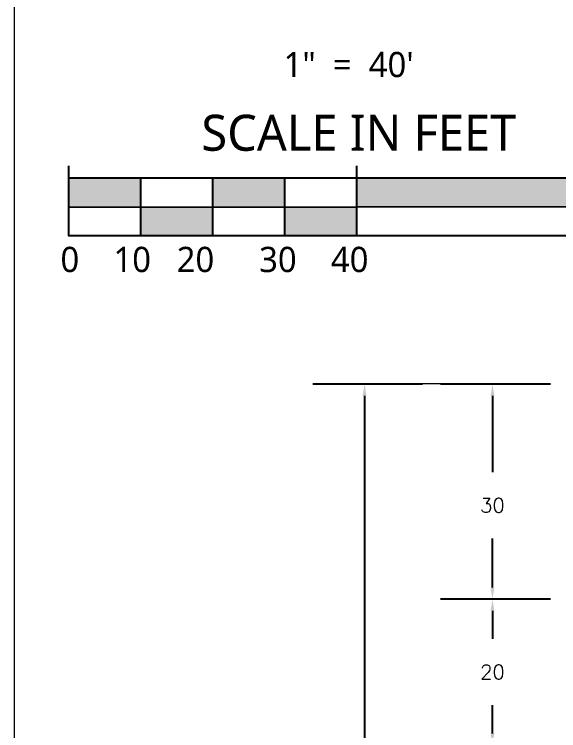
# Model space of a CAD drawing. Header units: feet. Extents: x 25 to 852, y 24 to 570.
# Drawn here: x 25.2 to 100.7, y 363.1 to 462.5 of the extents above; entities that cross this region are included whole.
import ezdxf

# ---------------------------------------------------------------- set-up
doc = ezdxf.new("R2010")
doc.units = ezdxf.units.FT
doc.header["$MEASUREMENT"] = 0
doc.layers.add('PDF_Geometry', color=7, linetype='Continuous')
doc.styles.get("Standard").update_dxf_attribs({"font": 'simplex.shx'})
doc.dimstyles.new('Annotative', dxfattribs={"dimtxt": 0.18, "dimasz": 0.18, "dimexe": 0.18, "dimexo": 0.0625, "dimgap": 0.09, "dimtad": 0, "dimtih": 1, "dimtoh": 1, "dimdec": 4, "dimzin": 0, "dimdsep": 46, "dimtxsty": 'Standard', "dimcen": 0.09, "dimadec": 0, "dimazin": 0, "dimtfac": 1, "dimtdec": 4, "dimtofl": 0, "dimtmove": 0, "dimatfit": 3, "dimfxl": 1, "dimtolj": 1, "dimtzin": 0, "dimarcsym": 0})

# ---------------------------------------------------------------- blocks, each defined once
blk = doc.blocks.new('*D8')
at = {"color": 0, "lineweight": -2, "transparency": 16777216}
for p, q in [((99.567, 411.2), (84.33, 411.2)), ((91.53, 409.6), (91.53, 398.989)), ((91.53, 382.967), (91.53, 389.789)), ((99.567, 381.367), (84.33, 381.367))]:
    blk.add_line(p, q, dxfattribs=at)
at = {"color": 0, "transparency": 16777216}
for points in [[(91.263, 409.6), (91.796, 409.6), (91.53, 411.2)], [(91.263, 382.967), (91.796, 382.967), (91.53, 381.367)]]:
    blk.add_solid(points, dxfattribs=at)
at = {"layer": 'Defpoints', "color": 0, "transparency": 16777216}
for p in [(102.067, 411.2), (91.53, 381.367), (102.067, 381.367)]:
    blk.add_point(p, dxfattribs=at)
at = {"color": 0, "transparency": 16777216, "insert": (91.53, 394.389), "char_height": 2, "attachment_point": 5}
blk.add_mtext('\\A1;30', dxfattribs=at)
blk = doc.blocks.new('*D9')
at = {"color": 0, "lineweight": -2, "transparency": 16777216}
for p, q in [((99.567, 381.367), (84.33, 381.367)), ((91.53, 379.767), (91.53, 375.85)), ((91.53, 362.733), (91.53, 366.65)), ((99.567, 361.133), (84.33, 361.133))]:
    blk.add_line(p, q, dxfattribs=at)
at = {"color": 0, "transparency": 16777216}
for points in [[(91.263, 379.767), (91.796, 379.767), (91.53, 381.367)], [(91.263, 362.733), (91.796, 362.733), (91.53, 361.133)]]:
    blk.add_solid(points, dxfattribs=at)
at = {"layer": 'Defpoints', "color": 0, "transparency": 16777216}
for p in [(102.067, 381.367), (91.53, 361.133), (102.067, 361.133)]:
    blk.add_point(p, dxfattribs=at)
at = {"color": 0, "transparency": 16777216, "insert": (91.53, 371.25), "char_height": 2, "attachment_point": 5}
blk.add_mtext('\\A1;20', dxfattribs=at)
blk = doc.blocks.new('*D13')
at = {"color": 0, "lineweight": -2, "transparency": 16777216}
for p, q in [((81.83, 411.2), (66.593, 411.2)), ((73.793, 409.6), (73.793, 325.878)), ((73.793, 252.767), (73.793, 316.678)), ((81.83, 251.167), (66.593, 251.167))]:
    blk.add_line(p, q, dxfattribs=at)
at = {"color": 0, "transparency": 16777216}
for points in [[(73.526, 409.6), (74.06, 409.6), (73.793, 411.2)], [(73.526, 252.767), (74.06, 252.767), (73.793, 251.167)]]:
    blk.add_solid(points, dxfattribs=at)
at = {"layer": 'Defpoints', "color": 0, "transparency": 16777216}
for p in [(84.33, 411.2), (73.793, 251.167), (84.33, 251.167)]:
    blk.add_point(p, dxfattribs=at)
at = {"color": 0, "transparency": 16777216, "insert": (73.793, 321.278), "char_height": 2, "attachment_point": 5}
blk.add_mtext('\\A1;160', dxfattribs=at)

msp = doc.modelspace()

# ---------------------------------------------------------------- hatches: boundary and pattern name
h = msp.add_hatch(color=256)
h.dxf.hatch_style = 1
h.paths.add_polyline_path([(42.7, 439.833), (32.7, 439.833), (32.7, 435.767), (42.7, 435.775)])
h.paths.add_polyline_path([(52.7, 435.783), (42.7, 435.775), (42.7, 431.833), (52.7, 431.833)])
h = msp.add_hatch(color=256)
h.dxf.hatch_style = 1
h.paths.add_polyline_path([(62.7, 439.833), (52.7, 439.833), (52.7, 435.783), (62.7, 435.792)])
h.paths.add_polyline_path([(72.7, 435.8), (62.7, 435.792), (62.7, 431.833), (72.7, 431.833)])
h.paths.add_polyline_path([(112.7, 439.833), (72.7, 439.833), (72.7, 435.8), (112.7, 435.833)])

# ---------------------------------------------------------------- linework, layer by layer
at = {"flags": 128}
for points in [[(32.7, 441.5), (32.7, 431.833), (112.7, 431.833), (112.7, 441.5)], [(72.7, 431.833), (72.7, 441.5)], [(32.7, 439.833), (112.7, 439.833)], [(42.7, 439.833), (42.7, 431.833)], [(52.7, 439.833), (52.7, 431.833)], [(62.7, 439.833), (62.7, 431.833)], [(32.7, 435.767), (112.7, 435.833)]]:
    msp.add_lwpolyline(points, dxfattribs=at)
at = {"layer": 'PDF_Geometry', "lineweight": 15}
for points in [[(852.433, 24.167), (852.433, 569.833), (25.2, 569.833), (25.2, 24.167)], [(99.433, 411.233), (77.033, 411.233)]]:
    msp.add_lwpolyline(points, dxfattribs=at)

# ---------------------------------------------------------------- texts
at = {"attachment_point": 1}
for s, width, insert, char_height in [('{\\fMicrosoft YaHei UI|b0|i0|c0|p34;\\H1.16667x;1"  =  40\'}', 28.4859, (62.55, 457.299), 3), ('{\\fMicrosoft YaHei UI|b0|i0|c0|p34;SCALE IN FEET}', 85.8683, (51.155, 448.582), 5), ('{\\fMicrosoft YaHei UI|b0|i0|c0|p34;\\H1.16667x;0    10   20^I   30    40                        80}', 84.91392, (31.601, 430.255), 3)]:
    msp.add_mtext_dynamic_manual_height_columns(s, width=width, gutter_width=1, heights=[0], dxfattribs=dict(at, insert=insert, char_height=char_height))

# ---------------------------------------------------------------- dimensions: what is measured, and where the dimension line sits
for base, p1, p2, angle, picture, middle in [((73.793, 251.167), (84.33, 411.2), (84.33, 251.167), 270, '*D13', (73.793, 321.278)), ((91.53, 381.367), (102.067, 411.2), (102.067, 381.367), 269.99998, '*D8', (91.53, 394.389))]:
    dim = msp.add_linear_dim(base=base, p1=p1, p2=p2, angle=angle, dimstyle='Annotative', override={"dimtxt": 0.05, "dimasz": 0.04, "dimdec": 0})
    dim.commit()
    dim.dimension.update_dxf_attribs({"geometry": picture, "text_midpoint": middle, "dimtype": 129})
dim = msp.add_linear_dim(base=(91.53, 361.133), p1=(102.067, 381.367), p2=(102.067, 361.133), angle=89.99998, dimstyle='Annotative', override={"dimtxt": 0.05, "dimasz": 0.04, "dimdec": 0})
dim.commit()
dim.dimension.update_dxf_attribs({"geometry": '*D9', "text_midpoint": (91.53, 371.25)})

doc.saveas('drawing.dxf')
